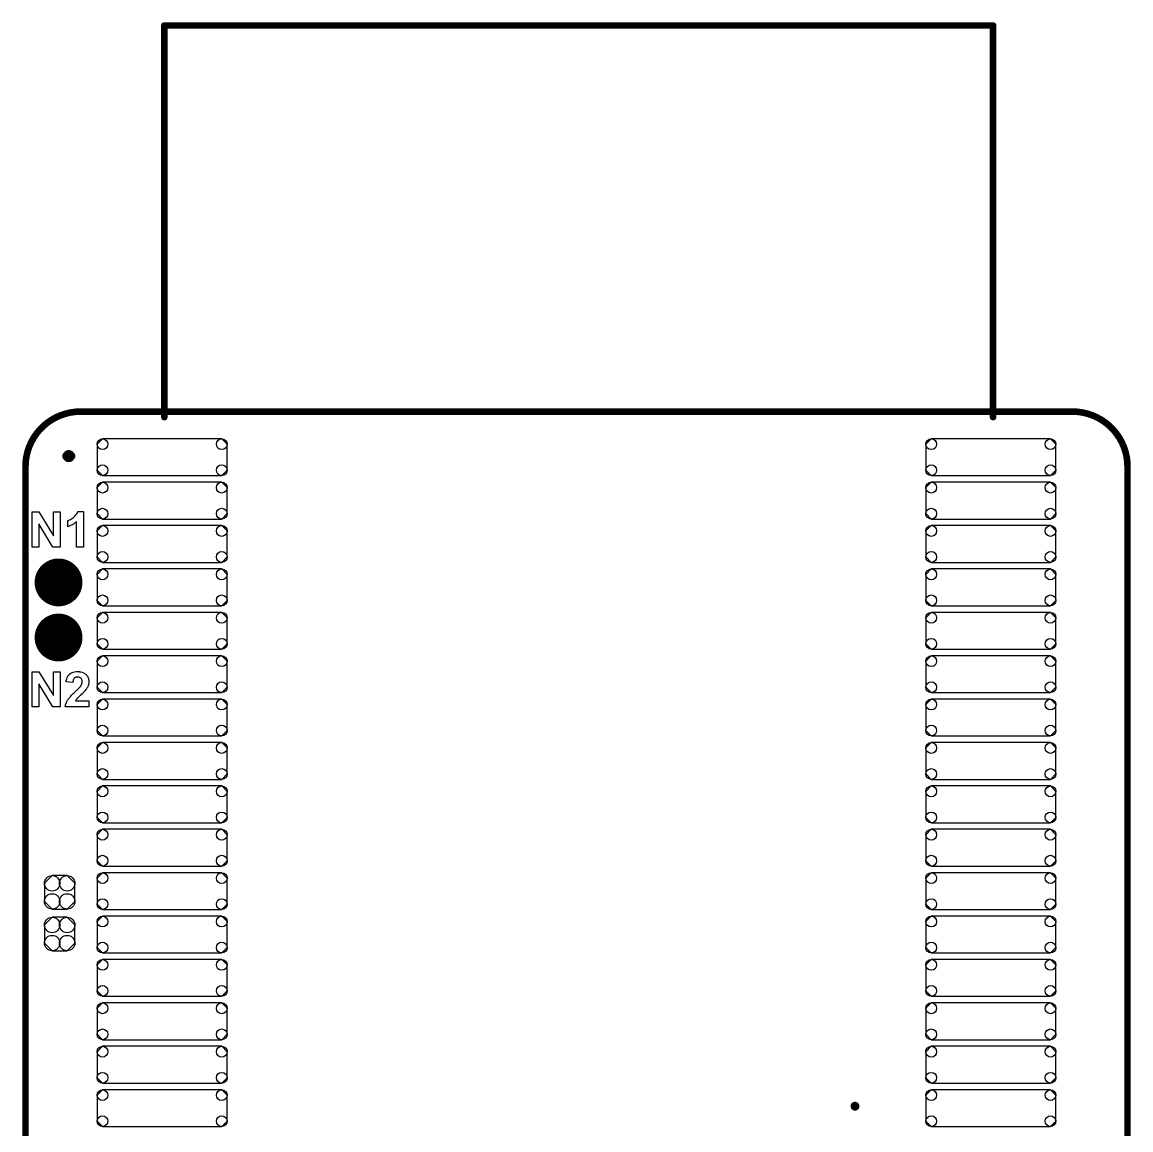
# Model space of a CAD drawing. Extents: x -0.07 to 0.95, y -0.15 to 2.1.
# Drawn here: x -0.053 to 0.953, y 1.098 to 2.103 of the extents above; entities that cross this region are included whole.
import ezdxf

# ---------------------------------------------------------------- set-up
doc = ezdxf.new("R2010")
doc.units = 0
doc.layers.get('0').update_dxf_attribs({"linetype": 'CONTINUOUS'})
for name, color, linetype in [('gko', 6, 'CONTINUOUS'), ('gto', 2, 'CONTINUOUS'), ('gts', 1, 'CONTINUOUS')]:
    doc.layers.add(name, color=color, linetype=linetype)

# ---------------------------------------------------------------- blocks, each defined once
blk = doc.blocks.new('D10')
at = {"const_width": 0.003}
blk.add_lwpolyline([(-0.0015, 0, 1), (0.0015, 0, 1)], format="xyb", close=True, dxfattribs=at)
blk = doc.blocks.new('D128')
at = {"const_width": 0.00395}
blk.add_lwpolyline([(-0.001975, 0, 1), (0.001975, 0, 1)], format="xyb", close=True, dxfattribs=at)
blk = doc.blocks.new('D172')
blk.add_lwpolyline([(0.0541, 0.0167), (-0.0541, 0.0167), (-0.059, 0.0118), (-0.059, -0.0118), (-0.0541, -0.0167), (0.0541, -0.0167), (0.059, -0.0118), (0.059, 0.0118)], close=True)
for centre in [(-0.0541, 0.0118), (0.0541, 0.0118), (-0.0541, -0.0118), (0.0541, -0.0118)]:
    blk.add_circle(centre, 0.0049)
blk = doc.blocks.new('D138')
blk.add_lwpolyline([(0.0068, 0.0152), (-0.0068, 0.0152), (-0.0138, 0.0082), (-0.0138, -0.0082), (-0.0068, -0.0152), (0.0068, -0.0152), (0.0138, -0.0082), (0.0138, 0.0082)], close=True)
for centre in [(-0.0068, 0.0082), (0.0068, 0.0082), (-0.0068, -0.0082), (0.0068, -0.0082)]:
    blk.add_circle(centre, 0.007)
blk = doc.blocks.new('D140')
at = {"const_width": 0.0217}
blk.add_lwpolyline([(-0.01085, 0, 1), (0.01085, 0, 1)], format="xyb", close=True, dxfattribs=at)
blk = doc.blocks.new('D45')
at = {"const_width": 0.004}
blk.add_lwpolyline([(-0.002, 0, 1), (0.002, 0, 1)], format="xyb", close=True, dxfattribs=at)

msp = doc.modelspace()

# ---------------------------------------------------------------- linework, layer by layer
at = {"layer": 'gko', "color": 6, "const_width": 0.006}
for points in [[(0, 1.75, 0.414214), (-0.05, 1.7)], [(0.95, 1.7, 0.414214), (0.9, 1.75)]]:
    msp.add_lwpolyline(points, format="xyb", dxfattribs=at)
for points in [[(0, 1.75), (0, 1.75)], [(0, 1.75), (0, 1.75)], [(0, 1.75), (0.9, 1.75)], [(-0.05, 1.7), (-0.05, -0.15)], [(0.95, 1.7), (0.95, 1.7)], [(0.95, 1.7), (0.95, 1.7)], [(0.95, 1.7), (0.95, -0.05)]]:
    msp.add_lwpolyline(points, dxfattribs=at)
at = {"layer": 'gto', "color": 2}
for points, const_width in [([(0.076, 1.745), (0.076, 2.1003)], 0.006), ([(0.076, 2.1003), (0.828, 2.1003)], 0.006), ([(0.828, 1.745), (0.828, 2.1003)], 0.006), ([(-0.0127, 1.7096), (-0.0127, 1.7096)], 0.007), ([(-0.0087, 1.7096), (-0.0087, 1.7096)], 0.007), ([(-0.0087, 1.7096), (-0.0087, 1.7096)], 0.007)]:
    msp.add_lwpolyline(points, dxfattribs=dict(at, const_width=const_width))
at = {"layer": 'gto', "color": 2, "const_width": 0.007}
for points in [[(-0.0087, 1.7096, 1), (-0.0127, 1.7096)], [(-0.0127, 1.7096, 1), (-0.0087, 1.7096)]]:
    msp.add_lwpolyline(points, format="xyb", dxfattribs=at)
at = {"layer": 'gto', "color": 2}
for points in [[(-0.0186, 1.627), (-0.0251, 1.627), (-0.038, 1.6481), (-0.038, 1.627), (-0.044, 1.627), (-0.044, 1.659), (-0.0378, 1.659), (-0.0246, 1.6374), (-0.0246, 1.659), (-0.0186, 1.659), (-0.0186, 1.627)], [(0.0025, 1.627), (-0.0036, 1.627), (-0.0036, 1.6501), (-0.0037, 1.6501), (-0.0038, 1.65), (-0.0039, 1.6499), (-0.0042, 1.6496), (-0.0045, 1.6494), (-0.0049, 1.6491), (-0.0054, 1.6488), (-0.0059, 1.6484), (-0.0064, 1.648), (-0.007, 1.6477), (-0.0077, 1.6472), (-0.0084, 1.6469), (-0.0099, 1.6462), (-0.0115, 1.6455), (-0.0115, 1.6511), (-0.0115, 1.6511), (-0.0114, 1.6511), (-0.0113, 1.6512), (-0.0111, 1.6512), (-0.0106, 1.6514), (-0.01, 1.6517), (-0.0092, 1.6521), (-0.0083, 1.6526), (-0.0074, 1.6532), (-0.0063, 1.654), (-0.0063, 1.654), (-0.0062, 1.6541), (-0.0061, 1.6542), (-0.0059, 1.6544), (-0.0054, 1.6549), (-0.0048, 1.6555), (-0.0042, 1.6562), (-0.0035, 1.6571), (-0.0029, 1.6581), (-0.0025, 1.6592), (0.0025, 1.6592), (0.0025, 1.627)], [(-0.0186, 1.482), (-0.0251, 1.482), (-0.038, 1.5031), (-0.038, 1.482), (-0.044, 1.482), (-0.044, 1.514), (-0.0378, 1.514), (-0.0246, 1.4924), (-0.0246, 1.514), (-0.0186, 1.514), (-0.0186, 1.482)], [(-0.0018, 1.5141), (-0.0014, 1.5141), (-0.0009, 1.514), (-0.0004, 1.5139), (0.0001, 1.5138), (0.0013, 1.5135), (0.0025, 1.513), (0.0032, 1.5128), (0.0037, 1.5124), (0.0043, 1.512), (0.0048, 1.5116), (0.0049, 1.5115), (0.005, 1.5115), (0.0051, 1.5113), (0.0052, 1.5111), (0.0055, 1.5109), (0.0057, 1.5106), (0.0059, 1.5102), (0.0062, 1.5098), (0.0067, 1.5089), (0.0071, 1.5078), (0.0073, 1.5072), (0.0074, 1.5066), (0.0075, 1.5059), (0.0076, 1.5052), (0.0076, 1.5051), (0.0076, 1.5048), (0.0075, 1.5044), (0.0075, 1.5039), (0.0074, 1.5033), (0.0072, 1.5026), (0.0071, 1.5018), (0.0068, 1.5011), (0.0067, 1.501), (0.0066, 1.5008), (0.0065, 1.5003), (0.0062, 1.4998), (0.0058, 1.4992), (0.0054, 1.4985), (0.0049, 1.4978), (0.0043, 1.497), (0.0043, 1.497), (0.0041, 1.4967), (0.0038, 1.4964), (0.0034, 1.496), (0.0028, 1.4954), (0.0022, 1.4947), (0.0013, 1.4939), (0.0003, 1.4929), (0.0003, 1.4929), (0.0002, 1.4928), (0, 1.4927), (-0.0002, 1.4925), (-0.0007, 1.492), (-0.0013, 1.4915), (-0.0019, 1.4909), (-0.0025, 1.4903), (-0.003, 1.4898), (-0.0032, 1.4895), (-0.0034, 1.4893), (-0.0034, 1.4893), (-0.0035, 1.4892), (-0.0037, 1.489), (-0.0039, 1.4888), (-0.0043, 1.4883), (-0.0046, 1.4877), (0.0076, 1.4877), (0.0076, 1.482), (-0.0139, 1.482), (-0.0139, 1.482), (-0.0139, 1.4821), (-0.0139, 1.4823), (-0.0138, 1.4826), (-0.0138, 1.4828), (-0.0137, 1.4832), (-0.0136, 1.484), (-0.0133, 1.4849), (-0.0129, 1.4859), (-0.0124, 1.487), (-0.0118, 1.4881), (-0.0118, 1.4881), (-0.0118, 1.4882), (-0.0117, 1.4884), (-0.0115, 1.4886), (-0.0113, 1.4889), (-0.011, 1.4893), (-0.0107, 1.4897), (-0.0103, 1.4901), (-0.0099, 1.4907), (-0.0094, 1.4912), (-0.0088, 1.4919), (-0.0082, 1.4926), (-0.0075, 1.4933), (-0.0067, 1.4941), (-0.0059, 1.4949), (-0.005, 1.4958), (-0.0049, 1.4958), (-0.0048, 1.496), (-0.0046, 1.4961), (-0.0043, 1.4964), (-0.0039, 1.4967), (-0.0036, 1.4971), (-0.0027, 1.4979), (-0.0019, 1.4988), (-0.0011, 1.4996), (-0.0007, 1.5), (-0.0003, 1.5004), (-0.0001, 1.5008), (0.0001, 1.501), (0.0002, 1.5011), (0.0003, 1.5014), (0.0005, 1.5017), (0.0008, 1.5022), (0.001, 1.5028), (0.0012, 1.5034), (0.0014, 1.5041), (0.0014, 1.5048), (0.0014, 1.5048), (0.0014, 1.5049), (0.0014, 1.5051), (0.0014, 1.5055), (0.0013, 1.506), (0.0011, 1.5065), (0.001, 1.507), (0.0007, 1.5075), (0.0003, 1.508), (0.0003, 1.508), (0.0001, 1.5081), (-0.0002, 1.5083), (-0.0005, 1.5085), (-0.0009, 1.5087), (-0.0014, 1.5089), (-0.0021, 1.509), (-0.0027, 1.5091), (-0.0031, 1.5091), (-0.0034, 1.509), (-0.0039, 1.5089), (-0.0044, 1.5088), (-0.0049, 1.5086), (-0.0054, 1.5083), (-0.0058, 1.5079), (-0.0059, 1.5079), (-0.006, 1.5077), (-0.0062, 1.5074), (-0.0064, 1.507), (-0.0066, 1.5065), (-0.0068, 1.5058), (-0.007, 1.505), (-0.0071, 1.5041), (-0.0132, 1.5047), (-0.0132, 1.5047), (-0.0131, 1.5049), (-0.0131, 1.5051), (-0.013, 1.5055), (-0.013, 1.5059), (-0.0129, 1.5064), (-0.0127, 1.5069), (-0.0126, 1.5075), (-0.0121, 1.5087), (-0.0116, 1.5099), (-0.0112, 1.5105), (-0.0108, 1.511), (-0.0103, 1.5115), (-0.0098, 1.5119), (-0.0098, 1.512), (-0.0097, 1.512), (-0.0095, 1.5121), (-0.0093, 1.5123), (-0.009, 1.5124), (-0.0087, 1.5126), (-0.0083, 1.5129), (-0.0078, 1.513), (-0.0073, 1.5133), (-0.0068, 1.5135), (-0.0056, 1.5138), (-0.0041, 1.5141), (-0.0034, 1.5141), (-0.0026, 1.5142), (-0.0021, 1.5142), (-0.0018, 1.5141)]]:
    msp.add_lwpolyline(points, dxfattribs=at)

# ---------------------------------------------------------------- block references
at = {"layer": 'gko'}
for p in [(0, 1.75), (0, 1.75), (0, 1.75), (0, 1.75), (0.9, 1.75), (0.9, 1.75), (-0.05, 1.7), (-0.05, 1.7), (0.95, 1.7), (0.95, 1.7), (0.95, 1.7), (0.95, 1.7)]:
    msp.add_blockref('D10', p, dxfattribs=at)
at = {"layer": 'gto'}
for name, p in [('D10', (0.076, 2.1003)), ('D10', (0.828, 2.1003)), ('D10', (0.828, 2.1003)), ('D10', (0.076, 1.745)), ('D10', (0.828, 1.745)), ('D128', (-0.0127, 1.7096)), ('D128', (-0.0127, 1.7096)), ('D128', (-0.0087, 1.7096)), ('D128', (-0.0087, 1.7096)), ('D128', (-0.0087, 1.7096)), ('D128', (-0.0087, 1.7096))]:
    msp.add_blockref(name, p, dxfattribs=at)
at = {"layer": 'gts'}
for name, p in [('D172', (0.074, 1.7086)), ('D172', (0.826, 1.7086)), ('D172', (0.074, 1.6692)), ('D172', (0.826, 1.6692)), ('D172', (0.074, 1.6299)), ('D172', (0.826, 1.6299)), ('D140', (-0.02, 1.595)), ('D172', (0.074, 1.5905)), ('D172', (0.826, 1.5905)), ('D140', (-0.02, 1.545)), ('D172', (0.074, 1.5511)), ('D172', (0.826, 1.5511)), ('D172', (0.074, 1.5117)), ('D172', (0.826, 1.5117)), ('D172', (0.074, 1.4724)), ('D172', (0.826, 1.4724)), ('D172', (0.074, 1.433)), ('D172', (0.826, 1.433)), ('D172', (0.074, 1.3936)), ('D172', (0.826, 1.3936)), ('D172', (0.074, 1.3543)), ('D172', (0.826, 1.3543)), ('D138', (-0.019, 1.3138)), ('D172', (0.074, 1.3149)), ('D172', (0.826, 1.3149)), ('D138', (-0.019, 1.276)), ('D172', (0.074, 1.2755)), ('D172', (0.826, 1.2755)), ('D172', (0.074, 1.2362)), ('D172', (0.826, 1.2362)), ('D172', (0.074, 1.1968)), ('D172', (0.826, 1.1968)), ('D172', (0.074, 1.1574)), ('D172', (0.826, 1.1574)), ('D172', (0.074, 1.118)), ('D172', (0.826, 1.118)), ('D45', (0.7027, 1.1198))]:
    msp.add_blockref(name, p, dxfattribs=at)

doc.saveas('drawing.dxf')
